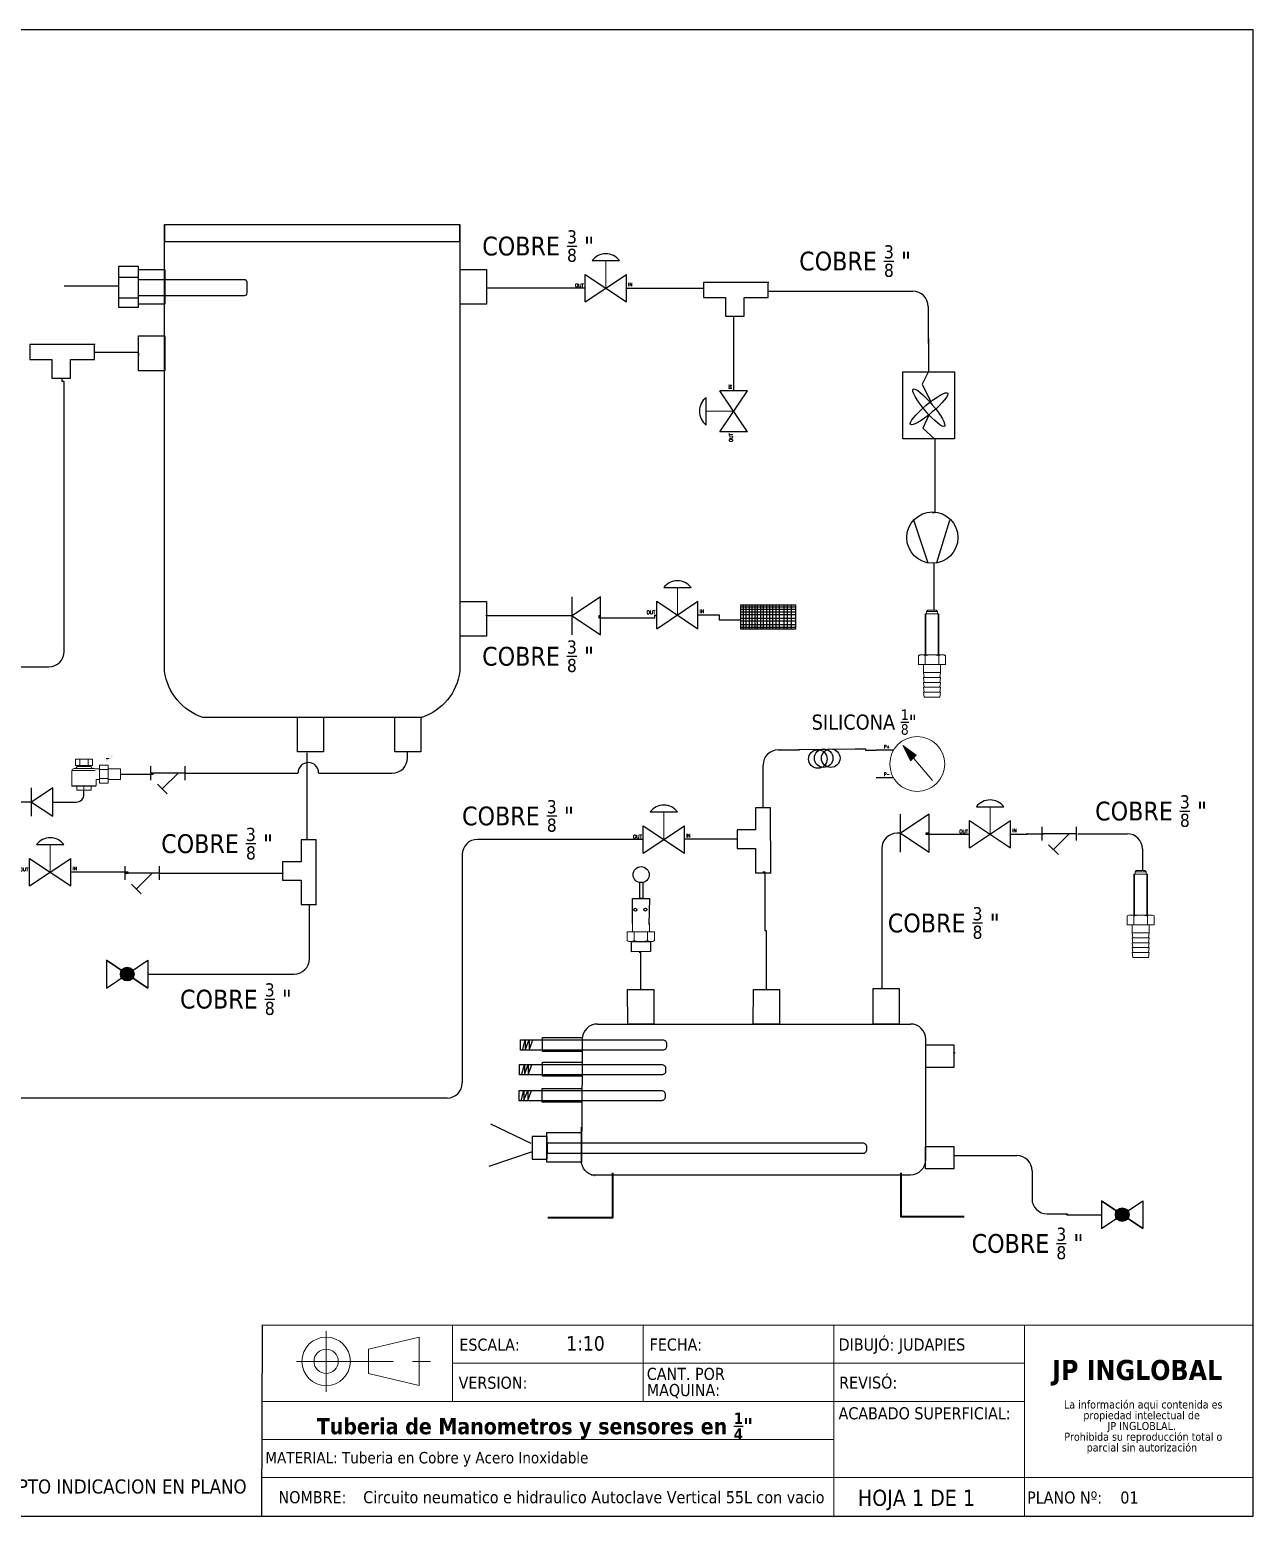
# Model space of a CAD drawing. Header units: millimetres. Extents: x 15 to 265, y 10 to 205.
# Drawn here: x 104.6 to 265, y 9.9 to 205 of the extents above; entities that cross this region are included whole.
import ezdxf
from ezdxf.enums import TextEntityAlignment as Align

# ---------------------------------------------------------------- set-up
doc = ezdxf.new("R2010")
doc.units = ezdxf.units.MM
doc.linetypes.add('CENTERX2', pattern=[20.32, 12.7, -2.54, 2.54, -2.54])
for name, color, linetype in [('CONTORNO', 179, 'Continuous'), ('SYMS', 7, 'Continuous'), ('TERMS', 123, 'Continuous'), ('WIRENO', 250, 'Continuous'), ('WIRES', 7, 'Continuous')]:
    doc.layers.add(name, color=color, linetype=linetype)
doc.styles.add('SLDTEXTSTYLE0', font='tahoma.ttf')
doc.styles.add('SLDTEXTSTYLE1', font='')
doc.styles.get("Standard").update_dxf_attribs({"font": 'tahoma.ttf'})
doc.styles.add('WD', font='romans.shx')
doc.styles.get('SLDTEXTSTYLE1').set_extended_font_data('Tahoma', bold=True)

# ---------------------------------------------------------------- blocks, each defined once
blk = doc.blocks.new('SW_NOTE_2')
at = {"layer": 'CONTORNO', "color": 0, "char_height": 1.0583, "attachment_point": 2, "style": 'SLDTEXTSTYLE0'}
for s, insert in [('La información aqui contenida es ', (10.29, 1.34)), ('propiedad intelectual de', (10.08, -0.07)), ('JP INGLOBLAL.', (10.1, -1.48)), ('Prohibida su reproducción total o ', (10.3, -2.89)), ('parcial sin autorización', (10.12, -4.3))]:
    blk.add_mtext(s, dxfattribs=dict(at, insert=insert))
blk = doc.blocks.new('SW_NOTE_4')
at = {"color": 0, "linetype": 'Continuous', "lineweight": 0, "char_height": 1.587, "attachment_point": 1, "style": 'SLDTEXTSTYLE0'}
for s, insert in [('CANT. POR ', (0, 2.02)), ('MAQUINA:', (0, -0.1))]:
    blk.add_mtext(s, dxfattribs=dict(at, insert=insert))
blk = doc.blocks.new('calderin')
for points in [[(181.58, 92.03), (181.56, 96.56), (184.99, 96.56), (185, 92.03)], [(198.03, 92.03), (198.05, 96.56), (201.47, 96.56), (201.46, 92.03)], [(213.74, 92.03), (213.75, 96.67), (217.17, 96.67), (217.17, 92.03)]]:
    blk.add_lwpolyline(points, close=True)
at = {"layer": 'WIRENO'}
for p, q in [((177.61, 92.03), (218.66, 92.03)), ((175.61, 90.03), (175.58, 77.95)), ((220.66, 74.26), (220.66, 90.03)), ((176.8, 72.26), (218.66, 72.26))]:
    blk.add_line(p, q, dxfattribs=at)
for points in [[(170.4, 90.24), (175.61, 90.24), (175.61, 88.43), (170.4, 88.43)], [(220.66, 89.31), (224.34, 89.31), (224.34, 86.33), (220.66, 86.33)], [(170.39, 87.01), (175.6, 87.01), (175.6, 85.2), (170.39, 85.2)], [(170.35, 83.57), (175.56, 83.57), (175.56, 81.76), (170.35, 81.76)], [(175.52, 73.92), (170.98, 73.92), (170.98, 77.82), (175.52, 77.82)], [(220.63, 75.95), (224.34, 75.95), (224.34, 73.04), (220.63, 73.04)]]:
    blk.add_lwpolyline(points, close=True, dxfattribs=at)
blk.add_lwpolyline([(177.19, 72.15), (177.22, 72.14, -0.37328), (175.5, 74.12), (175.5, 78.48)], format="xyb", dxfattribs=at)
at = {"layer": 'WIRENO', "lineweight": 40}
for points in [[(179.58, 72.49), (179.58, 66.6), (171.08, 66.6)], [(217.38, 72.49), (217.38, 66.78), (225.71, 66.78)]]:
    blk.add_lwpolyline(points, dxfattribs=at)
at = {"layer": 'WIRENO'}
for centre, start, end in [((177.61, 90.03), 90, 180), ((218.66, 90.03), 0, 90), ((218.66, 74.26), 270, 0)]:
    blk.add_arc(centre, 2, start, end, dxfattribs=at)
blk = doc.blocks.new('Tanque')
for points in [[(75.9, 173.87), (75.9, 178.44), (79.33, 178.44), (79.33, 173.87)], [(118.07, 173.87), (118.07, 178.44), (121.5, 178.44), (121.5, 173.87)], [(75.9, 165.16), (75.9, 169.73), (79.33, 169.73), (79.33, 165.16)], [(118.07, 130.33), (118.07, 134.9), (121.5, 134.9), (121.5, 130.33)], [(96.73, 115.15), (96.73, 119.72), (100.16, 119.72), (100.16, 115.15)], [(109.48, 115.15), (109.48, 119.72), (112.91, 119.72), (112.91, 115.15)]]:
    blk.add_lwpolyline(points, close=True)
at = {"layer": 'WIRENO'}
blk.add_lwpolyline([(79.31, 184.35), (118.03, 184.35), (118.03, 125.73, -0.284919), (113.06, 119.68), (84.34, 119.68, -0.288904), (79.31, 125.73)], format="xyb", close=True, dxfattribs=at)
blk.add_lwpolyline([(79.33, 184.35), (117.99, 184.35), (117.99, 182.08), (79.33, 182.08)], close=True, dxfattribs=at)
blk = doc.blocks.new('TT')
at = {"layer": 'WIRENO'}
for p, q in [((59.03, 150.75), (59.05, 142.17)), ((61.02, 150.66), (59.05, 150.66)), ((61.02, 147.48), (61.02, 150.66)), ((63.45, 147.48), (61.02, 147.48)), ((63.45, 145.05), (63.45, 147.48)), ((61.02, 142.17), (61.02, 145.05)), ((61.02, 145.05), (63.45, 145.05)), ((59.05, 142.17), (61.02, 142.17))]:
    blk.add_line(p, q, dxfattribs=at)
blk = doc.blocks.new('HGVA1_BALL_VALVE')
h = blk.add_hatch(color=256)
edge = h.paths.add_edge_path()
edge.add_arc((0, 0), 0.125, 0, 360)
at = {"ltscale": 3.2258}
for p, q in [((-0.375, 0.254), (0.375, -0.254)), ((-0.375, -0.254), (0.375, 0.254)), ((-0.375, 0.254), (-0.375, -0.254)), ((0.375, 0.254), (0.375, -0.254))]:
    blk.add_line(p, q, dxfattribs=at)
at = {"ltscale": 25.4, "flags": 128}
blk.add_lwpolyline([(0.375, 0.254), (0.375, -0.254), (-0.375, 0.254), (-0.375, -0.254)], close=True, dxfattribs=at)
at = {"ltscale": 3.2258}
blk.add_circle((0, 0), 0.125, dxfattribs=at)
at = {"ltscale": 25.4}
blk.add_circle((0, 0), 0.125, dxfattribs=at)
at = {"style": 'WD', "flags": 1}
for tag, height, p in [('LOC', 0.125, (0.011, 0.516)), ('INST', 0.125, (0.028, 0.678)), ('TAG1', 0.125, (0, 0.307)), ('FAMILY', 0.01, (-0.482, -0.121)), ('WDTYPE', 0.01, (-0.475, -0.062)), ('CAT', 0.01, (-0.482, -0.165)), ('MFG', 0.01, (-0.481, -0.197)), ('ASSYCODE', 0.01, (-0.453, -0.226))]:
    blk.add_attdef(tag, text='', height=height, dxfattribs=at).set_placement(p, align=Align.CENTER)
at = {"style": 'WD'}
blk.add_attdef('XREF', text='', height=0.0625, rotation=0.0625, dxfattribs=at).set_placement((0.541, 0.293), align=Align.TOP_CENTER)
blk.add_attdef('TERM01', text='', height=0.0625, dxfattribs=at).set_placement((-0.399, 0.018), align=Align.RIGHT)
for tag, p, height in [('X4TERM01', (-0.375, 0), 0.005), ('X8TERM02', (0, 0), 0.005), ('TERM02', (0.052, -0.037), 0.0625), ('X1TERM03', (0.375, 0), 0.005), ('TERM03', (0.406, 0.036), 0.0625), ('RATING1', (0.409, -0.162), 0.125), ('DESC1', (0.409, -0.341), 0.125), ('DESC2', (0.409, -0.525), 0.125), ('WDTAGALT', (0.409, -0.873), 0.125), ('DESC3', (0.409, -0.715), 0.125)]:
    blk.add_attdef(tag, p, '', height=height, dxfattribs=at)
blk = doc.blocks.new('HST1_STRAINER_Y_TYPE')
at = {"ltscale": 3.2258}
for p, q in [((0, 0.125), (0, -0.125)), ((0.625, 0.125), (0.625, -0.125)), ((0, 0), (0.625, 0)), ((0.125, 0), (0.412, -0.287)), ((0.324, -0.376), (0.501, -0.199))]:
    blk.add_line(p, q, dxfattribs=at)
at = {"style": 'WD', "flags": 1}
for tag, height, p in [('INST', 0.125, (0.33, 0.71)), ('LOC', 0.125, (0.306, 0.549)), ('TAG1', 0.125, (0.324, 0.34)), ('FAMILY', 0.01, (1.09, 0.044)), ('CAT', 0.01, (1.09, -0.001)), ('WDTYPE', 0.01, (1.102, -0.093)), ('MFG', 0.01, (1.092, -0.032)), ('ASSYCODE', 0.01, (1.12, -0.061))]:
    blk.add_attdef(tag, text='', height=height, dxfattribs=at).set_placement(p, align=Align.CENTER)
at = {"style": 'WD'}
for tag, height, p in [('WDTAGALT', 0.125, (0.035, 0.2)), ('TERM01', 0.0625, (-0.024, 0.018))]:
    blk.add_attdef(tag, text='', height=height, dxfattribs=at).set_placement(p, align=Align.RIGHT)
for tag, p, height in [('RATING1', (0.6, 0.18), 0.125), ('X4TERM01', (0, 0), 0.005), ('X1TERM03', (0.625, 0), 0.005), ('TERM03', (0.632, 0.013), 0.0625), ('DESC1', (-0.666, -0.258), 0.125), ('DESC2', (-0.666, -0.442), 0.125), ('DESC3', (-0.666, -0.632), 0.125), ('X8TERM02', (0.412, -0.287), 0.005), ('TERM02', (0.447, -0.365), 0.0625)]:
    blk.add_attdef(tag, p, '', height=height, dxfattribs=at)
blk.add_attdef('XREF', text='', height=0.0625, rotation=0.0625, dxfattribs=at).set_placement((0.649, -0.434), align=Align.TOP_CENTER)
blk = doc.blocks.new('HGVA1_DIAPHRAGM_VALVE2')
at = {"color": 7, "linetype": 'Continuous', "lineweight": 0, "ltscale": 3.2258}
for p, q in [((-0.25, 0.5), (0.25, 0.5)), ((0, 0), (0, 0.5))]:
    blk.add_line(p, q, dxfattribs=at)
for p, q in [((-0.375, -0.25), (-0.375, 0.25)), ((-0.375, -0.25), (0.375, 0.25)), ((-0.375, 0.25), (0.375, -0.25)), ((0.375, -0.25), (0.375, 0.25))]:
    blk.add_line(p, q)
at = {"ltscale": 25.4, "flags": 128}
blk.add_lwpolyline([(0.25, 0.5, 0.5), (-0.25, 0.5)], format="xyb", close=True, dxfattribs=at)
at = {"style": 'WD', "flags": 1}
for tag, p in [('INST', (-0.469, 0.748)), ('LOC', (-0.469, 0.587)), ('TAG1', (-0.469, 0.378))]:
    blk.add_attdef(tag, text='', height=0.125, dxfattribs=at).set_placement(p, align=Align.RIGHT)
at = {"style": 'WD'}
blk.add_attdef('XREF', text='', height=0.0625, rotation=0.0625, dxfattribs=at).set_placement((0.518, 0.271), align=Align.TOP_CENTER)
blk.add_attdef('TERM01', text='', height=0.0625, dxfattribs=at).set_placement((-0.399, 0.018), align=Align.RIGHT)
for tag, p, height in [('X4TERM01', (-0.375, 0), 0.005), ('X1TERM02', (0.375, 0), 0.005), ('TERM02', (0.406, 0.036), 0.0625), ('RATING1', (0.388, -0.162), 0.125), ('DESC1', (0.388, -0.378), 0.125), ('DESC2', (0.388, -0.562), 0.125), ('WDTAGALT', (0.388, -0.907), 0.125), ('DESC3', (0.388, -0.752), 0.125)]:
    blk.add_attdef(tag, p, '', height=height, dxfattribs=at)
at = {"style": 'WD', "flags": 1}
for tag, p in [('WDTYPE', (-0.154, -0.127)), ('FAMILY', (-0.143, -0.17)), ('CAT', (-0.143, -0.215)), ('MFG', (-0.141, -0.246)), ('ASSYCODE', (-0.113, -0.275))]:
    blk.add_attdef(tag, text='', height=0.01, dxfattribs=at).set_placement(p, align=Align.CENTER)
blk = doc.blocks.new('Valvula Tipo Anillo')
for p, q in [((7.88, 11.213), (7.88, 11.519)), ((7.88, 11.519), (8.084, 11.519)), ((8.084, 11.519), (8.079, 11.203))]:
    blk.add_line(p, q)
at = {"color": 7, "linetype": 'Continuous', "lineweight": 15}
for p, q in [((7.878, 11.21), (7.878, 11.113)), ((8.084, 11.113), (8.084, 11.21)), ((7.816, 11.006), (7.816, 11.113)), ((7.898, 11.113), (7.816, 11.113)), ((7.898, 11.006), (7.898, 11.113)), ((8.063, 11.113), (7.898, 11.113)), ((8.063, 11.006), (8.063, 11.113)), ((8.146, 11.113), (8.063, 11.113)), ((8.146, 11.006), (8.146, 11.113)), ((7.816, 11.006), (7.838, 10.994)), ((7.838, 10.994), (7.857, 10.994)), ((7.857, 10.994), (7.981, 10.994)), ((7.981, 10.994), (8.105, 10.994)), ((8.105, 10.994), (8.124, 10.994)), ((8.124, 10.994), (8.146, 11.006))]:
    blk.add_line(p, q, dxfattribs=at)
for points in [[(7.962, 11.521), (8.01, 11.521), (8.01, 11.713), (7.962, 11.713)], [(8.097, 10.995), (8.097, 10.873), (7.867, 10.871), (7.867, 10.993)]]:
    blk.add_lwpolyline(points, close=True)
for centre, radius in [((7.984, 11.807), 0.0981), ((7.914, 11.381), 0.0185), ((8.035, 11.384), 0.0185)]:
    blk.add_circle(centre, radius)
for points, knots in [([(7.857, 10.994), (7.854, 10.994), (7.85, 10.994), (7.843, 10.995), (7.84, 10.996), (7.829, 10.999), (7.823, 11.002), (7.816, 11.006)], [0, 0, 0, 0, 0.25, 0.25, 0.5, 0.5, 1, 1, 1, 1]), ([(7.898, 11.006), (7.892, 11.002), (7.885, 10.999), (7.871, 10.995), (7.864, 10.994), (7.857, 10.994)], [0, 0, 0, 0, 0.5, 0.5, 1, 1, 1, 1]), ([(7.898, 11.006), (7.912, 11.002), (7.926, 10.999), (7.953, 10.995), (7.967, 10.994), (7.981, 10.994)], [0, 0, 0, 0, 0.5, 0.5, 1, 1, 1, 1]), ([(7.981, 10.994), (7.995, 10.994), (8.009, 10.995), (8.036, 10.999), (8.05, 11.002), (8.063, 11.006)], [0, 0, 0, 0, 0.5, 0.5, 1, 1, 1, 1]), ([(8.105, 10.994), (8.101, 10.994), (8.098, 10.994), (8.091, 10.995), (8.087, 10.996), (8.077, 10.999), (8.07, 11.002), (8.063, 11.006)], [0, 0, 0, 0, 0.25, 0.25, 0.5, 0.5, 1, 1, 1, 1]), ([(8.146, 11.006), (8.139, 11.002), (8.132, 10.999), (8.119, 10.995), (8.112, 10.994), (8.105, 10.994)], [0, 0, 0, 0, 0.5, 0.5, 1, 1, 1, 1])]:
    blk.add_open_spline(points, degree=3, knots=knots, dxfattribs=at)
blk = doc.blocks.new('Cooler')
at = {"layer": 'WIRENO'}
for p, q in [((61.05, 155.36), (61.05, 161.29)), ((60.91, 155.36), (59.87, 153.28)), ((59.87, 153.28), (61.37, 150.31)), ((61.09, 147.98), (60.01, 145.56)), ((60.01, 145.56), (62.09, 143.63)), ((62.09, 143.63), (62.09, 137.25))]:
    blk.add_line(p, q, dxfattribs=at)
blk.add_lwpolyline([(56.51, 155.41), (65.57, 155.41), (65.57, 143.72), (56.51, 143.72)], close=True, dxfattribs=at)
for centre, major_axis in [((61.09, 148.97), (-3.26, -2.75)), ((61.05, 149.16), (2.75, -3.26))]:
    blk.add_ellipse(centre, major_axis=major_axis, ratio=0.188132, dxfattribs=at)
blk = doc.blocks.new('Bomba Vacio')
at = {"layer": 'WIRENO'}
for p, q in [((222.52, 152.69), (218.83, 163.9)), ((224.82, 152.84), (228.2, 163.9))]:
    blk.add_line(p, q, dxfattribs=at)
blk.add_circle((223.65, 159.36), 6.72, dxfattribs=at)
blk = doc.blocks.new('Acople Estriado')
at = {"color": 7, "linetype": 'Continuous', "lineweight": 15}
for p, q in [((6.78, 5.633), (6.78, 5.138)), ((6.78, 5.633), (6.947, 5.633)), ((6.811, 5.678), (6.796, 5.663)), ((6.796, 5.663), (6.796, 5.633)), ((6.931, 5.663), (6.796, 5.663)), ((6.811, 5.678), (6.916, 5.678)), ((6.931, 5.663), (6.916, 5.678)), ((6.931, 5.633), (6.931, 5.663)), ((6.947, 5.138), (6.947, 5.633)), ((6.721, 5.138), (6.699, 5.126)), ((6.699, 5.126), (6.699, 5.019)), ((6.74, 5.138), (6.721, 5.138)), ((6.864, 5.138), (6.74, 5.138)), ((6.781, 5.126), (6.781, 5.019)), ((6.988, 5.138), (6.864, 5.138)), ((6.946, 5.126), (6.946, 5.019)), ((7.007, 5.138), (6.988, 5.138)), ((7.029, 5.126), (7.007, 5.138)), ((7.029, 5.126), (7.029, 5.019)), ((6.699, 5.019), (6.781, 5.019)), ((6.761, 5.019), (6.761, 4.922)), ((6.761, 4.922), (6.769, 4.862)), ((6.864, 4.922), (6.761, 4.922)), ((6.781, 5.019), (6.946, 5.019)), ((6.967, 4.922), (6.864, 4.922)), ((6.946, 5.019), (7.029, 5.019)), ((6.959, 4.862), (6.967, 4.922)), ((6.967, 4.922), (6.967, 5.019)), ((6.761, 4.862), (6.769, 4.802)), ((6.864, 4.862), (6.761, 4.862)), ((6.761, 4.802), (6.769, 4.742)), ((6.864, 4.802), (6.761, 4.802)), ((6.761, 4.742), (6.769, 4.682)), ((6.864, 4.742), (6.761, 4.742)), ((6.967, 4.862), (6.864, 4.862)), ((6.967, 4.802), (6.864, 4.802)), ((6.967, 4.742), (6.864, 4.742)), ((6.959, 4.802), (6.967, 4.862)), ((6.959, 4.742), (6.967, 4.802)), ((6.959, 4.682), (6.967, 4.742)), ((6.761, 4.682), (6.769, 4.622)), ((6.864, 4.682), (6.761, 4.682)), ((6.864, 4.622), (6.769, 4.622)), ((6.967, 4.682), (6.864, 4.682)), ((6.959, 4.622), (6.864, 4.622)), ((6.959, 4.622), (6.967, 4.682))]:
    blk.add_line(p, q, dxfattribs=at)
at = {"color": 7, "linetype": 'Continuous', "lineweight": 0}
for p, q in [((6.79, 5.633), (6.79, 5.138)), ((6.938, 5.633), (6.938, 5.138))]:
    blk.add_line(p, q, dxfattribs=at)
at = {"color": 7, "linetype": 'Continuous', "lineweight": 15}
for points, knots in [([(6.699, 5.126), (6.706, 5.13), (6.712, 5.133), (6.726, 5.137), (6.733, 5.138), (6.74, 5.138)], [0, 0, 0, 0, 0.5, 0.5, 1, 1, 1, 1]), ([(6.74, 5.138), (6.744, 5.138), (6.747, 5.138), (6.754, 5.137), (6.757, 5.136), (6.768, 5.133), (6.775, 5.13), (6.781, 5.126)], [0, 0, 0, 0, 0.25, 0.25, 0.5, 0.5, 1, 1, 1, 1]), ([(6.864, 5.138), (6.85, 5.138), (6.836, 5.137), (6.808, 5.133), (6.795, 5.13), (6.781, 5.126)], [0, 0, 0, 0, 0.5, 0.5, 1, 1, 1, 1]), ([(6.946, 5.126), (6.933, 5.13), (6.919, 5.133), (6.892, 5.137), (6.878, 5.138), (6.864, 5.138)], [0, 0, 0, 0, 0.5, 0.5, 1, 1, 1, 1]), ([(6.946, 5.126), (6.953, 5.13), (6.96, 5.133), (6.974, 5.137), (6.981, 5.138), (6.988, 5.138)], [0, 0, 0, 0, 0.5, 0.5, 1, 1, 1, 1]), ([(6.988, 5.138), (6.991, 5.138), (6.995, 5.138), (7.002, 5.137), (7.005, 5.136), (7.015, 5.133), (7.022, 5.13), (7.029, 5.126)], [0, 0, 0, 0, 0.25, 0.25, 0.5, 0.5, 1, 1, 1, 1])]:
    blk.add_open_spline(points, degree=3, knots=knots, dxfattribs=at)
blk = doc.blocks.new('HDI1')
for p, q in [((0.0469, 0), (-0.0469, 0.0625)), ((-0.0469, 0.0625), (-0.0469, -0.0625)), ((0.0469, 0.0625), (0.0469, -0.0625)), ((-0.0469, -0.0625), (0.0469, 0))]:
    blk.add_line(p, q)
at = {"style": 'WD'}
for tag, width, p in [('INST', 0.7, (0, 0.8883)), ('LOC', 0.7, (0, 0.7187)), ('DESC1', 0.7, (0, 0.5625)), ('DESC2', 0.7, (0, 0.4062)), ('RATING1', 0.9, (0.0055, 0.0938))]:
    blk.add_attdef(tag, text='', height=0.125, dxfattribs=dict(at, width=width)).set_placement(p, align=Align.CENTER)
blk.add_attdef('TAG1', text='', height=0.125, dxfattribs=at).set_placement((0, 0.25), align=Align.CENTER)
for tag, p, height, flags in [('FAMILY', (0.2047, 0.1523), 0.01, 9), ('WDBLKNAM', (0.2047, 0.1329), 0.01, 9), ('X4TERM01', (-0.0469, 0), 0.0125, 1), ('X1TERM02', (0.0469, 0), 0.0125, 1)]:
    blk.add_attdef(tag, p, '', height=height, dxfattribs=dict(at, flags=flags))
at = {"linetype": 'Continuous', "style": 'WD', "flags": 9}
for tag, p in [('MFG', (0.2278, 0.0887)), ('CAT', (0.2297, 0.1082)), ('ASSYCODE', (0.2188, 0.0625))]:
    blk.add_attdef(tag, text='', height=0.01, dxfattribs=at).set_placement(p, align=Align.CENTER)
at = {"linetype": 'Continuous', "style": 'WD', "flags": 8}
blk.add_attdef('TERM01', text='', height=0.125, dxfattribs=at).set_placement((-0.125, -0.0312), align=Align.TOP_RIGHT)
blk.add_attdef('TERM02', text='', height=0.125, dxfattribs=at).set_placement((0.1094, -0.0314), align=Align.TOP_LEFT)
at = {"style": 'WD', "width": 0.9}
blk.add_attdef('RATING2', text='', height=0.125, dxfattribs=at).set_placement((0.0055, -0.1876), align=Align.TOP_CENTER)
blk = doc.blocks.new('Filtro')
at = {"layer": 'WIRENO'}
for p, q in [((95.97, 119.72), (103.12, 119.72)), ((95.97, 119.41), (103.12, 119.41)), ((95.97, 119.07), (103.12, 119.07)), ((96.25, 119.99), (96.25, 116.83)), ((96.62, 119.95), (96.62, 116.79)), ((97.03, 119.95), (97.03, 116.79)), ((97.4, 119.95), (97.4, 116.79)), ((97.77, 119.99), (97.77, 116.83)), ((98.1, 119.99), (98.1, 116.83)), ((98.51, 119.99), (98.51, 116.83)), ((98.88, 119.95), (98.88, 116.79)), ((99.33, 119.99), (99.33, 116.83)), ((99.7, 119.99), (99.7, 116.83)), ((100.11, 119.99), (100.11, 116.83)), ((100.52, 119.99), (100.52, 116.83)), ((100.98, 119.99), (100.98, 116.83)), ((101.59, 119.99), (101.59, 116.83)), ((102.04, 119.99), (102.04, 116.83)), ((102.54, 119.99), (102.54, 116.83)), ((95.97, 118.71), (103.12, 118.71)), ((95.97, 118.27), (103.12, 118.27)), ((95.97, 117.88), (103.12, 117.88)), ((95.97, 117.41), (103.12, 117.41)), ((95.97, 117.08), (103.12, 117.08))]:
    blk.add_line(p, q, dxfattribs=at)
blk.add_lwpolyline([(95.95, 119.98), (103.11, 119.98), (103.11, 116.82), (95.95, 116.82)], close=True, dxfattribs=at)
blk = doc.blocks.new('WDDOT')
for radius in [0.03, 0.0187, 0.00929]:
    blk.add_circle((0, 0), radius)
blk = doc.blocks.new('Resistencia')
at = {"layer": 'WIRENO'}
for p, q in [((112.31, 58.18), (107.01, 60.71)), ((112.43, 57.1), (106.77, 55.17))]:
    blk.add_line(p, q, dxfattribs=at)
blk.add_lwpolyline([(114.4, 59.08), (112.46, 59.08), (112.46, 56.11), (114.4, 56.11)], close=True, dxfattribs=at)
blk.add_lwpolyline([(155.82, 58.21), (114.4, 58.21), (114.4, 56.89), (155.82, 56.89, 0.414214), (156.32, 57.39), (156.32, 57.71, 0.414214)], format="xyb", close=True, dxfattribs=at)
blk = doc.blocks.new('Nivel')
at = {"layer": 'WIRENO'}
for p, q in [((103.38, 60.01), (103.74, 61.39)), ((103.74, 61.39), (103.74, 60.1)), ((103.74, 60.1), (104.25, 61.39)), ((104.25, 61.39), (104.25, 60.07)), ((104.25, 60.07), (104.74, 61.36))]:
    blk.add_line(p, q, dxfattribs=at)
blk.add_lwpolyline([(103.12, 61.39), (121.77, 61.39, -0.414214), (122.27, 60.89), (122.27, 60.54, -0.414214), (121.77, 60.04), (103.12, 60.04)], format="xyb", close=True, dxfattribs=at)
blk = doc.blocks.new('PT100')
at = {"layer": 'WIRENO'}
for p, q in [((92.1, 58.19), (82.46, 58.19)), ((92, 59.72), (95.38, 59.72)), ((92, 56.1), (95.38, 56.1))]:
    blk.add_line(p, q, dxfattribs=at)
blk.add_lwpolyline([(95.5, 61.6), (92, 61.6), (92, 54.47), (95.5, 54.47)], close=True, dxfattribs=at)
blk.add_lwpolyline([(95.5, 59.35), (113.92, 59.35, -0.414214), (114.42, 58.85), (114.42, 56.97, -0.414214), (113.92, 56.47), (95.5, 56.47)], format="xyb", close=True, dxfattribs=at)
blk = doc.blocks.new('HMT1_DIFFERENTIAL_PRESSURE_GAUGE')
blk.add_hatch(color=7).paths.add_polyline_path([(-0.26, 0.34), (-0.12, 0.06), (-0.02, 0.16)])
at = {"color": 7, "linetype": 'Continuous', "lineweight": 0, "ltscale": 645.15999}
for p, q in [((-0.26, 0.34), (0.28, -0.3)), ((-0.26, 0.34), (-0.12, 0.06)), ((-0.26, 0.34), (-0.02, 0.16)), ((-0.12, 0.06), (-0.02, 0.16))]:
    blk.add_line(p, q, dxfattribs=at)
for p, q in [((-0.437, 0.25), (-0.75, 0.25)), ((-0.437, -0.25), (-0.75, -0.25))]:
    blk.add_line(p, q)
at = {"color": 255, "linetype": 'Continuous', "lineweight": 0, "ltscale": 25.4, "flags": 128}
blk.add_lwpolyline([(-0.26, 0.34), (-0.12, 0.06), (-0.02, 0.16)], close=True, dxfattribs=at)
at = {"color": 7, "linetype": 'Continuous', "lineweight": 0, "ltscale": 645.15999}
blk.add_circle((0, 0), 0.5, dxfattribs=at)
at = {"style": 'WD', "width": 0.7}
for tag, p in [('INST', (-0.01, 0.781)), ('TAG1', (-0.01, 0.531)), ('LOC', (-0.01, 0.656)), ('DESC1', (0.021, -0.625)), ('DESC2', (0.021, -0.75)), ('DESC3', (0.021, -0.875)), ('WDTAGALT', (0.021, -1))]:
    blk.add_attdef(tag, text='', height=0.0938, dxfattribs=at).set_placement(p, align=Align.CENTER)
for tag, p in [('TERM01', (-0.5, 0.281)), ('TERM02', (-0.5, -0.219))]:
    blk.add_attdef(tag, text='', height=0.0625, dxfattribs=at).set_placement(p, align=Align.RIGHT)
at = {"style": 'WD'}
for tag, p, height, flags in [('X4TERM01', (-0.75, 0.25), 0.005, 1), ('X1TERM03', (0.5, 0), 0.005, 1), ('X4TERM02', (-0.75, -0.25), 0.005, 1), ('WDBLKNAM', (-0.209, -0.188), 0.01, 9), ('FAMILY', (-0.208, -0.062), 0.01, 9)]:
    blk.add_attdef(tag, p, '', height=height, dxfattribs=dict(at, flags=flags))
at = {"style": 'WD', "width": 0.7}
for tag, p, height in [('TERM03', (0.531, 0.031), 0.0625), ('RATING1', (0.469, -0.375), 0.0938)]:
    blk.add_attdef(tag, p, '', height=height, dxfattribs=at)
at = {"flags": 1}
blk.add_attdef('WDTYPE', (-0.219, -0.25), '', height=0.01, dxfattribs=at)
at = {"linetype": 'Continuous', "style": 'WD', "flags": 9}
for tag, p in [('ASSYCODE', (-0.208, -0.156)), ('CAT', (-0.208, -0.094)), ('MFG', (-0.208, -0.125))]:
    blk.add_attdef(tag, p, '', height=0.01, dxfattribs=at)
at = {"style": 'WD'}
blk.add_attdef('XREF', text='', height=0.0625, dxfattribs=at).set_placement((-0.438, -0.406), align=Align.RIGHT)
blk = doc.blocks.new('ColaMarrano')
at = {"layer": 'WIRENO'}
blk.add_line((96.3, 200.92), (96.42, 188.45), dxfattribs=at)
for centre in [(94.22, 196.73), (94.4, 195.47), (94.4, 193.92)]:
    blk.add_circle(centre, 2.03, dxfattribs=at)
blk = doc.blocks.new('Trampo')
for points in [[(117.2, 260.5), (116.2, 260.5), (116.2, 260.5), (116.6, 260.5), (116.6, 263.5), (116.2, 263), (116.1, 263.1), (116.7, 263.6), (116.7, 263.6), (116.7, 260.5), (117.2, 260.5)], [(119.7, 262.2), (119, 260.7), (118.9, 260.7), (119.6, 262.2)], [(120.5, 262.2), (119.7, 260.7), (119.6, 260.7), (120.4, 262.2)], [(117.7, 258.3), (117.2, 257.8), (116.2, 257.8), (115.7, 257.3), (115.7, 256.3), (117.7, 256.3), (117.7, 256.3), (115.6, 256.3), (115.6, 257.3), (116.2, 257.9), (117.2, 257.9), (117.7, 258.4), (117.7, 258.9), (117.2, 259.3), (116.2, 259.3), (115.7, 258.8), (115.6, 258.9), (116.2, 259.4), (117.2, 259.4), (117.7, 258.9)]]:
    blk.add_hatch(color=7).paths.add_polyline_path(points)
at = {"color": 7, "linetype": 'Continuous', "lineweight": 15}
for points in [[(90.5, 251.1), (90.5, 239.8), (90.5, 239.8)], [(92, 252.5), (106.7, 252.5), (106.7, 252.5)], [(93.1, 259.5), (105.5, 259.5), (105.5, 254.7), (93.1, 254.7)], [(93.1, 254.7), (93.1, 259.5), (93.1, 259.5)], [(94.2, 254.7), (94.2, 254), (94.2, 254)], [(96.2, 254.7), (96.2, 259.5), (96.2, 259.5)], [(102.4, 254.7), (102.4, 259.5), (102.4, 259.5)], [(104.5, 254), (104.5, 254.7), (104.5, 254.7)], [(110.7, 252.3), (107.4, 252.3), (107.4, 252.3)], [(117, 255), (110.7, 255), (110.7, 241.9), (117, 241.9)], [(117, 251.8), (110.7, 251.8), (110.7, 251.8)], [(117, 255), (117, 241.9), (117, 241.9)], [(126.1, 252.3), (117, 252.3), (117, 252.3)], [(126.1, 252.3), (126.1, 244.6), (126.1, 244.6)], [(107.9, 239.7), (90.7, 239.7), (90.7, 239.7)], [(104.5, 239.7), (104.5, 236.7), (94.2, 236.7), (94.2, 239.7)], [(99.3, 239.7), (99.3, 236.7), (99.3, 236.7)], [(108.2, 239.8), (108.2, 244.6), (108.2, 244.6)], [(108.2, 244.6), (110.7, 244.6), (110.7, 244.6)], [(117, 245.2), (110.7, 245.2), (110.7, 245.2)], [(117, 244.6), (126.1, 244.6), (126.1, 244.6)]]:
    blk.add_lwpolyline(points, dxfattribs=at)
at = {"color": 8, "linetype": 'Continuous', "lineweight": 15}
for points in [[(107.6, 251.1), (90.5, 251.1), (90.5, 251.1)], [(94.2, 254), (104.5, 254), (104.5, 254)], [(90.5, 239.8), (108.2, 239.8), (108.2, 239.8)]]:
    blk.add_lwpolyline(points, dxfattribs=at)
at = {"color": 7, "linetype": 'Continuous', "lineweight": 20}
blk.add_lwpolyline([(115.6, 260), (117.7, 260), (117.7, 260)], dxfattribs=at)
at = {"color": 7, "linetype": 'Continuous', "lineweight": 15}
for points in [[(91.9, 252.5), (91.1, 252.5), (90.5, 251.9), (90.5, 251.1)], [(92.7, 252.5), (93.5, 252.5), (94.1, 253.2), (94.1, 254)], [(104.5, 254), (104.5, 253.2), (105.1, 252.5), (105.9, 252.5)], [(107.4, 252.3), (107.1, 252.5), (106.9, 252.5), (106.6, 252.5)], [(90.5, 239.9), (90.5, 239.7), (90.6, 239.7), (90.7, 239.7)], [(107.9, 239.7), (108, 239.7), (108.1, 239.7), (108.1, 239.9)]]:
    blk.add_open_spline(points, degree=3, dxfattribs=at)

msp = doc.modelspace()

# ---------------------------------------------------------------- linework, layer by layer
at = {"color": 7, "linetype": 'Continuous'}
for p, q in [((265, 205), (15, 205)), ((265, 10), (265, 205)), ((15, 10), (265, 10))]:
    msp.add_line(p, q, dxfattribs=at)
at = {"color": 7, "linetype": 'CENTERX2', "lineweight": 0}
for p, q in [((265, 51.17), (265, 10)), ((143.43, 34.29), (143.43, 26.3)), ((139.53, 30.32), (157.1, 30.32)), ((134.96, 10), (265, 10))]:
    msp.add_line(p, q, dxfattribs=at)
at = {"color": 7, "linetype": 'Continuous', "lineweight": 30}
msp.add_line((135.02, 34.97), (134.96, 10), dxfattribs=at)
at = {"color": 7, "linetype": 'Continuous', "lineweight": 0}
for p, q in [((265, 35.07), (135, 35.07)), ((155.64, 33.5), (148.97, 31.91)), ((155.64, 27.15), (155.64, 33.5)), ((160, 35.09), (160, 25.07)), ((185, 35.07), (185, 25.07)), ((210, 35.07), (210, 9.87)), ((235, 35.07), (235, 9.9)), ((148.97, 31.91), (148.97, 28.74)), ((235, 30.07), (160, 30.07)), ((148.97, 28.74), (155.64, 27.15)), ((235, 25.07), (134.99, 25.07)), ((210, 20.07), (134.99, 20.07)), ((265, 15.07), (134.99, 15.07))]:
    msp.add_line(p, q, dxfattribs=at)
for radius in [3.18, 1.59]:
    msp.add_circle((143.43, 30.32), radius, dxfattribs=at)
at = {"layer": 'WIRES'}
for p, q in [((164.5, 171.11), (164.5, 171.2)), ((177.4, 171.11), (164.5, 171.11)), ((182.8, 171.11), (192.91, 171.11)), ((192.91, 171.11), (192.91, 171.08)), ((201.41, 170.7), (220.37, 170.7)), ((222.37, 168.7), (222.37, 163.82)), ((196.87, 162.47), (196.87, 167.3)), ((113.07, 162.72), (118.87, 162.72)), ((118.86, 162.27), (118.86, 162.51)), ((118.87, 162.72), (118.87, 162.69)), ((196.87, 157.65), (196.87, 162.47)), ((108.83, 158.86), (108.83, 159.21)), ((109.08, 158.86), (108.83, 158.86)), ((109.08, 123.44), (109.08, 158.86)), ((223.25, 146.49), (223.25, 141.65)), ((223.25, 141.65), (222.88, 141.65)), ((223.14, 134.92), (223.14, 135.07)), ((223.14, 134.77), (223.14, 134.92)), ((223.14, 128.85), (223.14, 134.77)), ((164.43, 128.12), (164.43, 128.17)), ((175.68, 128.12), (164.43, 128.12)), ((179.43, 128.12), (179.18, 128.12)), ((179.18, 128.12), (179.18, 127.87)), ((179.18, 127.87), (186.54, 127.87)), ((186.54, 127.87), (186.54, 128.22)), ((186.54, 128.22), (186.79, 128.22)), ((195, 128.22), (192.19, 128.22)), ((195, 127.55), (195, 128.22)), ((197.81, 127.55), (195, 127.55)), ((71.04, 121.44), (107.08, 121.44)), ((140.93, 98.74), (140.93, 110.16)), ((154.1, 109.48), (154.1, 110.19)), ((202.72, 110.54), (205.5, 110.54)), ((212.79, 110.65), (214.16, 110.65)), ((214.16, 110.65), (214.16, 110.48)), ((214.16, 110.48), (215.54, 110.48)), ((116.48, 107.35), (120.76, 107.35)), ((120.76, 107.48), (120.41, 107.48)), ((120.76, 107.35), (120.76, 107.48)), ((124.91, 107.48), (139.77, 107.49)), ((142.44, 107.49), (152.1, 107.48)), ((200.72, 102.9), (200.72, 108.54)), ((104.79, 103.69), (78.1, 103.69)), ((107.61, 103.69), (110.67, 103.69)), ((111.67, 104.69), (111.67, 105.22)), ((218.75, 99.6), (218.29, 99.6)), ((222.5, 99.6), (222.05, 99.6)), ((222.05, 99.6), (222.05, 99.47)), ((235.34, 99.47), (235.34, 99.53)), ((235.34, 99.53), (237.48, 99.53)), ((241.98, 99.53), (248.47, 99.53)), ((185.01, 98.79), (163.28, 98.79)), ((197.31, 98.81), (190.41, 98.81)), ((216.29, 97.6), (216.29, 79.19)), ((222.05, 99.47), (227.79, 99.47)), ((233.19, 99.47), (235.34, 99.47)), ((161.28, 96.79), (161.28, 66.84)), ((250.47, 97.53), (250.47, 94.7)), ((117.47, 94.5), (109.95, 94.5)), ((117.02, 94.37), (117.47, 94.37)), ((117.47, 94.37), (117.47, 94.5)), ((121.52, 94.37), (137.74, 94.37)), ((137.74, 94.37), (137.74, 94.33)), ((201.02, 94.47), (200.68, 94.47)), ((201.02, 86.79), (201.02, 94.47)), ((141.23, 83.12), (141.23, 90.21)), ((201.16, 86.79), (201.02, 86.79)), ((201.16, 79.1), (201.16, 86.79)), ((184.71, 83.96), (184.47, 83.96)), ((184.71, 79.1), (184.71, 83.96)), ((120.05, 81.12), (139.23, 81.12)), ((225.73, 70.83), (225.73, 70.87)), ((225.81, 70.84), (225.81, 70.71)), ((159.28, 64.84), (71.04, 64.84)), ((225.74, 57.32), (233.99, 57.32)), ((235.99, 55.32), (235.99, 51.66)), ((237.99, 49.66), (240.56, 49.66)), ((240.56, 49.66), (240.56, 49.56)), ((240.56, 49.56), (245.12, 49.56))]:
    msp.add_line(p, q, dxfattribs=at)
for centre, radius, start, end in [((220.37, 168.7), 2, 0, 90), ((107.08, 123.44), 2, 270, 0), ((152.1, 109.48), 2, 270, 0), ((202.72, 108.54), 2, 90, 180), ((141.1, 107.52), 1.35, 0, 180), ((110.67, 104.69), 1, 270, 0), ((218.29, 97.6), 2, 90, 180), ((248.47, 97.53), 2, 0, 90), ((163.28, 96.79), 2, 90, 180), ((139.23, 83.12), 2, 270, 0), ((159.28, 66.84), 2, 270, 0), ((233.99, 55.32), 2, 0, 90), ((237.99, 51.66), 2, 180, 270)]:
    msp.add_arc(centre, radius, start, end, dxfattribs=at)

# ---------------------------------------------------------------- block references
for name, p, xscale, yscale, zscale in [('Acople Estriado', (148.75, 67.53), 10.8, 10.8, 10.8), ('Trampo', (93.87, 62.81), 0.17928, 0.17928, 0.17928), ('Valvula Tipo Anillo', (98.51, -33.36), 10.8, 10.8, 10.8), ('Acople Estriado', (176.11, 33.38), 10.8, 10.8, 10.8)]:
    msp.add_blockref(name, p, dxfattribs=dict(xscale=xscale, yscale=yscale, zscale=zscale))
at = {"color": 7, "linetype": 'Continuous', "lineweight": 0}
msp.add_blockref('SW_NOTE_4', (185.48, 27.45), dxfattribs=at)
at = {"layer": 'CONTORNO', "color": 7}
msp.add_blockref('SW_NOTE_2', (240.28, 23.85), dxfattribs=at)
at = {"layer": 'SYMS'}
ref = msp.add_blockref('HGVA1_DIAPHRAGM_VALVE2', (180.1, 171.11), dxfattribs=dict(at, xscale=7.199999999999999, yscale=7.199999999999999, zscale=7.199999999999999))
ref.add_attrib('TERM01', 'OUT', dxfattribs={"layer": 'TERMS', "height": 0.45, "style": 'WD'}).set_placement((177.22, 171.24), align=Align.RIGHT)
ref.add_attrib('TERM02', 'IN', (183.02, 171.37), dxfattribs={"layer": 'TERMS', "height": 0.45, "style": 'WD'})
ref = msp.add_blockref('HGVA1_DIAPHRAGM_VALVE2', (196.87, 154.95), dxfattribs=dict(at, xscale=7.199999999999999, yscale=7.199999999999999, zscale=7.199999999999999, rotation=90))
ref.add_attrib('TERM01', 'OUT', dxfattribs={"layer": 'TERMS', "height": 0.45, "rotation": 90, "style": 'WD'}).set_placement((196.74, 152.08), align=Align.RIGHT)
ref.add_attrib('TERM02', 'IN', (196.62, 157.88), dxfattribs={"layer": 'TERMS', "height": 0.45, "rotation": 90, "style": 'WD'})
ref = msp.add_blockref('HGVA1_DIAPHRAGM_VALVE2', (189.49, 128.22), dxfattribs=dict(at, xscale=7.199999999999999, yscale=7.199999999999999, zscale=7.199999999999999))
ref.add_attrib('TERM01', 'OUT', dxfattribs={"layer": 'TERMS', "height": 0.45, "style": 'WD'}).set_placement((186.61, 128.35), align=Align.RIGHT)
ref.add_attrib('TERM02', 'IN', (192.41, 128.48), dxfattribs={"layer": 'TERMS', "height": 0.45, "style": 'WD'})
at = {"layer": 'SYMS', "rotation": 180}
for p, xscale, yscale, zscale in [((177.55, 128.12), 40, 40, 40), ((106.2, 103.69), 30, 30, 30), ((220.62, 99.6), 40, 40, 40)]:
    msp.add_blockref('HDI1', p, dxfattribs=dict(at, xscale=xscale, yscale=yscale, zscale=zscale))
at = {"layer": 'SYMS'}
ref = msp.add_blockref('HMT1_DIFFERENTIAL_PRESSURE_GAUGE', (220.94, 108.68), dxfattribs=dict(at, xscale=7.199999999999999, yscale=7.199999999999999, zscale=7.199999999999999))
ref.add_attrib('TERM02', 'P-', dxfattribs={"layer": 'TERMS', "height": 0.45, "style": 'WD', "width": 0.7}).set_placement((217.34, 107.1), align=Align.RIGHT)
ref.add_attrib('TERM01', 'P+', dxfattribs={"layer": 'TERMS', "height": 0.45, "style": 'WD', "width": 0.7}).set_placement((217.34, 110.7), align=Align.RIGHT)
at = {"layer": 'SYMS', "yscale": 7.199999999999999, "zscale": 7.199999999999999}
for name, p, xscale in [('HST1_STRAINER_Y_TYPE', (124.91, 107.48), -7.199999999999999), ('HST1_STRAINER_Y_TYPE', (241.78, 99.53), -7.199999999999999), ('HST1_STRAINER_Y_TYPE', (121.52, 94.37), -7.199999999999999), ('HGVA1_BALL_VALVE', (117.35, 81.12), 7.199999999999999), ('HGVA1_BALL_VALVE', (247.82, 49.56), 7.199999999999999)]:
    msp.add_blockref(name, p, dxfattribs=dict(at, xscale=xscale))
at = {"layer": 'SYMS'}
ref = msp.add_blockref('HGVA1_DIAPHRAGM_VALVE2', (230.49, 99.47), dxfattribs=dict(at, xscale=7.199999999999999, yscale=7.199999999999999, zscale=7.199999999999999))
ref.add_attrib('TERM01', 'OUT', dxfattribs={"layer": 'TERMS', "height": 0.45, "style": 'WD'}).set_placement((227.61, 99.6), align=Align.RIGHT)
ref.add_attrib('TERM02', 'IN', (233.41, 99.73), dxfattribs={"layer": 'TERMS', "height": 0.45, "style": 'WD'})
ref = msp.add_blockref('HGVA1_DIAPHRAGM_VALVE2', (187.71, 98.79), dxfattribs=dict(at, xscale=7.199999999999999, yscale=7.199999999999999, zscale=7.199999999999999))
ref.add_attrib('TERM01', 'OUT', dxfattribs={"layer": 'TERMS', "height": 0.45, "style": 'WD'}).set_placement((184.83, 98.92), align=Align.RIGHT)
ref.add_attrib('TERM02', 'IN', (190.64, 99.05), dxfattribs={"layer": 'TERMS', "height": 0.45, "style": 'WD'})
for p in [(235.34, 99.53), (235.34, 99.47), (235.34, 99.47), (240.56, 49.66), (240.56, 49.66), (240.56, 49.56)]:
    msp.add_blockref('WDDOT', p, dxfattribs=at)
ref = msp.add_blockref('HGVA1_DIAPHRAGM_VALVE2', (107.25, 94.5), dxfattribs=dict(at, xscale=7.199999999999999, yscale=7.199999999999999, zscale=7.199999999999999))
ref.add_attrib('TERM01', 'OUT', dxfattribs={"layer": 'TERMS', "height": 0.45, "style": 'WD'}).set_placement((104.38, 94.63), align=Align.RIGHT)
ref.add_attrib('TERM02', 'IN', (110.18, 94.76), dxfattribs={"layer": 'TERMS', "height": 0.45, "style": 'WD'})
at = {"layer": 'WIRENO'}
for name, p in [('Tanque', (42.94, -4.89)), ('Filtro', (101.86, 9.56)), ('calderin', (1.4, -17.46)), ('Nivel', (65.8, 11.1)), ('Nivel', (65.68, 7.86)), ('Nivel', (65.62, 4.47)), ('Resistencia', (58, 0.72))]:
    msp.add_blockref(name, p, dxfattribs=at)
for name, p, xscale, yscale, zscale in [('PT100', (47.22, 127.74), 0.75, 0.75, 0.75), ('Cooler', (176.67, 43.55), 0.75, 0.75, 0.75), ('Bomba Vacio', (111.1, 58.7), 0.5, 0.5, 0.5)]:
    msp.add_blockref(name, p, dxfattribs=dict(at, xscale=xscale, yscale=yscale, zscale=zscale))
for p, rotation in [((50.75, 230.89), 270), ((-37.59, 222.76), 270), ((260.76, 245.08), 180), ((201.17, 240.91), 180)]:
    msp.add_blockref('TT', p, dxfattribs=dict(at, rotation=rotation))
at = {"layer": 'WIRENO', "xscale": 0.6, "yscale": 0.6, "zscale": 0.6, "rotation": 90}
msp.add_blockref('ColaMarrano', (325.95, 52.8), dxfattribs=at)

# ---------------------------------------------------------------- texts
at = {"color": 7, "linetype": 'Continuous', "lineweight": 0, "attachment_point": 1, "style": 'SLDTEXTSTYLE0'}
for s, insert, char_height in [('ESCALA:', (160.9, 33.3), 1.587), ('FECHA:', (185.85, 33.32), 1.587), ('VERSION:', (160.8, 28.31), 1.587), ('REVISÓ:', (210.7, 28.33), 1.587), ('MATERIAL: Tuberia en Cobre y Acero Inoxidable', (135.47, 18.43), 1.5), ('\\pi-4.7625,l6.35,t12.7;NOMBRE:^ICircuito neumatico e hidraulico Autoclave Vertical 55L con vacio', (135.6, 13.29), 1.5875), ('HOJA 1 DE 1', (213.16, 13.48), 2.1167), ('PLANO Nº:    01', (235.35, 13.25), 1.5875)]:
    msp.add_mtext(s, dxfattribs=dict(at, insert=insert, char_height=char_height))
at = {"layer": 'CONTORNO', "color": 7}
for s, insert, char_height, attachment_point, style in [('1:10', (177.44, 33.63), 1.905, 2, 'SLDTEXTSTYLE0'), ('DIBUJÓ: JUDAPIES', (210.63, 33.32), 1.5875, 1, 'SLDTEXTSTYLE0'), ('\\A1;Tuberia de Manometros y sensores en {\\H0.7x;\\S1/4;}" ', (170.8, 23.59), 2.1167, 2, 'SLDTEXTSTYLE1'), ('ACABADO SUPERFICIAL:', (210.62, 24.3), 1.5875, 1, 'SLDTEXTSTYLE0'), ('EXCEPTO INDICACION EN PLANO', (133, 14.83), 1.8521, 3, 'SLDTEXTSTYLE0')]:
    msp.add_mtext(s, dxfattribs=dict(at, insert=insert, char_height=char_height, attachment_point=attachment_point, style=style))
at = {"layer": 'CONTORNO', "insert": (238.63, 30.51), "char_height": 2.6458, "attachment_point": 1, "style": 'SLDTEXTSTYLE1'}
msp.add_mtext('JP INGLOBAL', dxfattribs=at)
at = {"layer": 'WIRENO', "attachment_point": 1}
for s, width, insert, char_height in [('\\A1;COBRE {\\H0.7x;\\S3/8;} "', 15.0949, (163.9, 178.7), 2.4694), ('\\A1;COBRE {\\H0.7x;\\S3/8;} "', 15.0949, (205.46, 176.73), 2.4694), ('\\A1;COBRE {\\H0.7x;\\S3/8;} "', 15.0949, (163.89, 124.89), 2.4694), ('\\A1;SILICONA {\\H0.7x;\\S1/8;}" ', 19.6878, (207.09, 115.84), 1.9756), ('\\A1;COBRE {\\H0.7x;\\S3/8;} "', 15.0949, (161.25, 103.94), 2.4694), ('\\A1;COBRE {\\H0.7x;\\S3/8;} "', 15.0949, (244.27, 104.58), 2.4694), ('\\A1;COBRE {\\H0.7x;\\S3/8;} "', 15.0949, (121.8, 100.31), 2.4694), ('\\A1;COBRE {\\H0.7x;\\S3/8;} "', 15.0949, (217.08, 89.9), 2.4694), ('\\A1;COBRE {\\H0.7x;\\S3/8;} "', 15.0949, (124.27, 79.91), 2.4694), ('\\A1;COBRE {\\H0.7x;\\S3/8;} "', 15.0949, (228.07, 47.86), 2.4694)]:
    msp.add_mtext_dynamic_manual_height_columns(s, width=width, gutter_width=12.35, heights=[0], dxfattribs=dict(at, insert=insert, char_height=char_height))

doc.saveas('drawing.dxf')
